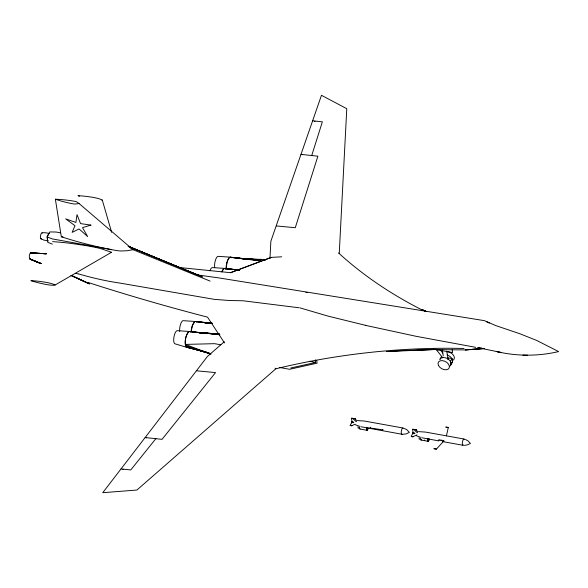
<?xml version="1.0" encoding="UTF-8"?>
<svg xmlns="http://www.w3.org/2000/svg" width="588" height="588" viewBox="0 0 588 588"><rect width="100%" height="100%" fill="white"/><g stroke="black" fill="none" stroke-linecap="round" stroke-linejoin="round"><path stroke-width="0.88" d="M382.876 429.799A2.742 0.441 89.5 0 1 382.839 429.879L370.131 427.998L370.168 427.491A4.145 0.669 89.5 0 1 370.205 427.204M352.337 421.868L352.116 421.295L351.925 422.765M269.98 258.301L270.87 241.212L321.474 95.3L346.78 108.699L339.239 253.56A493.619 330.934 -9 0 0 422.897 310.368M226.108 269.084L227.064 262.072L228.078 259.499L229.261 257.772L230.422 257.169L260.175 260.954M446.41 435.899L448.291 427.535A1.183 0.779 28.8 0 0 447.784 427.3A4.145 2.727 28.8 0 0 446.895 427.138A5.858 3.859 28.8 0 0 445.733 427.072A5.858 3.859 28.8 0 0 446.196 427.233M311.75 155.452L322.364 121.826L312.64 120.79M370.153 427.968L370.212 427.785A4.145 0.669 89.5 0 0 370.249 427.586M365.324 325.311L365.743 325.37L328.119 316.138L300.042 307.884M221.823 272.016L223.514 269.003L224.682 268.4L239.103 270.237M52.369 244.123L47.885 242.403L47.018 236.898L49.745 231.944L56.036 232.017L60.505 232.819M355.093 424.183L351.587 425.83A1.874 1.235 28.8 0 1 350.999 425.727A2.771 1.823 28.8 0 1 350.176 425.433L351.778 422.515A12.466 8.203 28.8 0 1 353.778 422.632M441.426 356.659L439.875 359.466A6.137 4.042 28.8 0 1 444.682 357.636A6.137 4.042 28.8 0 1 450.364 361.363L451.07 363.163L450.908 364.803A6.137 4.042 28.8 0 1 449.908 366.037M447.541 357.761L451.907 358.555L450.364 361.363L450.908 364.803L452.451 361.995L452.613 360.348L451.907 358.555A6.137 4.042 28.8 0 0 446.968 354.998M416.973 434.826L412.666 436.862A1.874 1.235 28.8 0 1 412.078 436.759A2.771 1.823 28.8 0 1 411.255 436.465L413.114 432.393M155.901 438.604L130.764 469.937L121.04 468.901M436.399 449.129A1.183 0.779 28.8 0 0 435.899 448.894A4.145 2.727 28.8 0 0 435.01 448.732A5.858 3.859 28.8 0 0 433.841 448.666A5.858 3.859 28.8 0 0 435.061 449.034A4.145 2.727 28.8 0 0 435.943 449.188A1.183 0.779 28.8 0 0 436.399 449.129L443.925 440.912A2.742 1.801 28.8 0 0 442.889 440.478A10.253 6.747 28.8 0 0 441.059 440.14A14.325 9.43 28.8 0 0 438.641 439.956A14.325 9.43 28.8 0 0 439.273 440.169M224.219 341.804L207.446 356.438L102.746 492.7L136.894 490.039L275.816 368.794A493.619 330.934 -9 0 1 464.05 348.478M30.583 259.065C28.694 258.742 29.018 253.744 30.716 252.766L46.143 253.803M355.468 418.994L356.607 421.015M351.859 425.763L351.543 425.536A1.874 1.235 28.8 0 0 350.948 425.425A2.771 1.823 28.8 0 0 350.176 425.433M416.723 429.953L416.422 430.041A1.874 1.235 28.8 0 1 415.834 429.938A2.771 1.823 28.8 0 1 415.01 429.637A2.771 1.823 28.8 0 1 415.782 429.637A1.874 1.235 28.8 0 1 416.377 429.747L417.686 432.048M412.93 436.796L412.622 436.568A1.874 1.235 28.8 0 0 412.026 436.458A2.771 1.823 28.8 0 0 411.255 436.465M55.074 285.026A14.634 9.636 28.8 0 0 50.37 283.276A57.661 37.948 28.8 0 0 42.005 281.733L40.748 281.542A80.49 52.971 28.8 0 0 30.907 280.667A80.49 52.971 28.8 0 0 41.042 283.401L42.314 283.666A57.661 37.948 28.8 0 0 50.664 285.143A14.634 9.636 28.8 0 0 55.074 285.033L111.522 252.289L100.136 248.437A173.754 114.359 28.8 0 0 79.784 244.704L76.719 244.226A240.904 158.547 28.8 0 0 52.677 241.653L52.575 241.639M231.429 272.384L271.288 257.39L281.748 256.802M230.378 272.707L270.987 257.522M356.269 421.721L352.815 418.612A1.874 1.257 -9 0 1 352.175 418.509A2.771 1.852 -9 0 1 351.455 418.23L351.969 421.471A12.466 8.357 -9 0 0 353.315 421.919M417.34 432.753L413.849 429.644A1.874 1.257 -9 0 1 413.254 429.541A2.771 1.852 -9 0 1 412.533 429.262L413.041 432.503A12.466 8.357 -9 0 1 413.673 432.518M90.912 225.101L80.556 223.602L77.013 214.627L75.896 222.448L65.65 218.868L74.999 225.719L72.133 232.378L79.064 228.96L87.641 236.545L82.518 227.637L90.905 225.094M129.176 246.909L133.028 249.709L79.035 203.499L75.573 204.036A8.129 5.454 -9 0 1 73.309 203.874A105.972 71.045 -9 0 1 55.375 199.222L61.321 236.758A359.136 240.779 -9 0 0 111.191 249.562L115.895 250.429A27.232 18.257 -9 0 0 121.319 250.98L127.067 250.738L133.028 249.709L210.1 281.093M212.172 323.26L195.76 321.518L194.621 321.805L192.349 325.627L191.166 331.676A8.056 2.764 -79.8 0 1 193.239 323.584A8.056 2.764 -79.8 0 1 196.392 322.004M199.442 332.712L219.228 334.271L190.152 331.691L219.912 334.704L189.814 331.514L188.682 331.794C185.441 335.711 184.507 341.54 185.823 346.391L186.719 347.317L204.543 351.573M290.751 367.985L315.668 362.451L315.344 359.871M413.07 433.782L412.857 433.547A12.466 8.203 28.8 0 1 413.702 433.562M110.287 252.414L111.522 252.289M483.836 348.537L465.299 349.889L484.233 348.515M484.563 348.486L465.174 349.926L433.893 349.559L402.574 350.529M386.478 351.602L402.192 350.558M386.691 351.58L433.731 349.537L418.068 349.889M42.079 232.833L45.129 232.694L49.473 233.473M464.38 445.351L467.379 444.895L470.422 443.403L468.085 440.926L465.424 439.456M357.386 420.582L364.45 421.045L402.993 428.005M418.465 431.614L425.528 432.077L464.072 439.038M481.925 348.118L477.757 347.648L499.014 352.021L496.279 351.492C516.712 356.343 538.152 356.387 558.6 351.587L536.829 340.503L520.152 333.859L495.927 325.642L484.321 320.636L218.898 277.918L196.208 274.75M249.246 259.389L261.013 259.308L265.497 260.124M205.859 333.602L207.696 333.602M212.283 333.609L218.714 333.624M527.612 355.196L522.82 355.115M235.266 270.135L237.089 270.171M402.596 434.304L406.301 433.863L409.344 432.371L407.006 429.894L404.346 428.424M206.167 333.367L218.707 333.675M206.123 333.425L218.64 333.793L198.817 332.815L219.405 334.006L193.165 332.183L196.745 332.499M241.712 258.669L260.918 259.506M235.06 269.863L238.713 270.024L225.366 268.672L238.787 269.863M204.756 322.819L211.055 323.121M241.675 258.749L247.136 259.036M249.871 259.176L260.8 259.742L235.854 258.073M235.928 269.988L238.662 270.127M204.72 322.878L209.203 323.128M46.379 253.825L30.716 252.766M46.209 253.84L30.841 252.833L31.061 253.134M230.422 257.169L218.163 256.346A6.688 2.293 -79.8 0 0 215.37 260.411A6.688 2.293 -79.8 0 0 214.73 267.599M229.217 269.245L239.022 269.899M195.76 321.518L183.449 320.688A6.688 2.293 -79.8 0 0 180.619 324.098A6.688 2.293 -79.8 0 0 179.7 331.389M211.768 323.062L200.008 322.253L202.684 322.503M189.814 331.514L177.51 330.684A6.688 2.293 -79.8 0 0 174.019 336.549A6.688 2.293 -79.8 0 0 174.937 343.796L186.719 347.317M235.972 258.132L239.625 258.419M242.359 258.632L246.931 258.992M248.753 259.132L260.631 260.065L231.106 257.441L234.663 257.809M229.313 269.297L232.966 269.576M235.707 269.796L239.36 270.083M204.484 322.643L210.776 323.143M196.671 370.815L215.546 372.586L162.038 439.346L145.14 437.531L146.419 437.862M211.533 323.062L196.091 321.695L212.327 323.341M181.119 267.687L230.577 272.7M236.435 257.992L260.425 260.469L230.783 257.235M225.035 268.473L239.412 270.039M299.182 307.789L242.984 300.769L229.394 300.512L214.23 299.343L119.959 283.085C106.105 281.079 92.456 277.948 79.035 274.037M75.551 273.471L76.344 273.589M305.863 292.339L307.546 292.589M475.729 347.332L416.15 336.314L365.729 325.407M433.099 349.088L452.62 352.521L452.194 349.838M111.191 249.555L52.244 238.904L47.018 236.898M48.157 240.867L43.821 240.088L41.006 238.882M220.853 344.803L214.583 343.671L185.301 344.414L211.004 354.086M279.741 367.5L289.59 369.286L317.079 363.178L316.748 360.532M401.891 434.238L361.039 426.77M438.766 440.904L422.118 437.803M442.352 441.551L462.969 445.27M359.952 429.005L367.037 430.284M421.023 440.037L428.115 441.316M76.719 273.611L78.682 273.993M498.514 351.925L501.255 352.455M309.494 361.245L315.668 362.451M202.14 350.948L186.389 347.14L208.086 352.741M302.261 154.71L300.983 154.379L317.887 156.195L295.279 227.718L276.411 225.939M207.998 352.653L186.087 346.832L209.585 353.403L185.602 345.84L210.291 353.902M314.411 121.253L315.021 121.422M122.811 469.364L123.421 469.533M209.526 353.3L185.823 346.391L209.394 353.52M89.317 283.857L71.486 275.581M30.15 259.19L41.131 263.571M41.042 263.52L30.017 259.11L40.895 263.571M418.737 436.715L416.554 435.781M357.658 425.683L355.475 424.749M202.772 277.007L128.111 246.321L201.802 276.676M128.698 246.468L201.059 276.353M40.822 263.475L29.9 258.963L40.69 263.468M128.404 246.321L199.979 276.066M488.716 322.687L489.245 322.922L486.511 321.687M71.045 275.353L88.781 283.445M71.126 275.427L89.457 283.864L71.538 275.588M426.035 311.5L421.927 309.56L425.977 311.471M422.118 309.619L425.359 311.162M338.482 252.965L339.239 253.56M275.059 368.191L275.816 368.794M355.644 418.921L355.299 418.715A1.874 1.235 28.8 0 0 354.704 418.605A2.771 1.823 28.8 0 0 353.932 418.612A2.771 1.823 28.8 0 0 354.755 418.906M79.035 203.499L76.741 201.919A8.129 5.454 -9 0 0 74.72 201.309A105.972 71.045 -9 0 0 55.375 199.229M440.559 350.213L442.815 353.087M435.98 349.191L442.742 357.813M414.246 429.571L414.033 429.394A1.874 1.257 -9 0 0 413.401 429.269A2.771 1.852 -9 0 0 412.533 429.262M353.168 418.538L352.918 418.347A1.874 1.257 -9 0 0 352.33 418.237A2.771 1.852 -9 0 0 351.455 418.23M224.491 342.907L207.535 317.145A1916.637 1284.964 -9 0 1 88.266 282.534M78.138 195.738A80.49 52.971 28.8 0 1 87.987 196.62L89.244 196.804A57.661 37.948 28.8 0 1 97.601 198.34A14.634 9.636 28.8 0 1 102.305 200.096L111.639 232.341M451.907 358.555L452.451 361.995A6.137 4.042 28.8 0 1 451.452 363.23M446.792 351.109L448.005 358.798M442.286 349.816L443.234 355.799M61.321 236.758A359.136 240.779 -9 0 1 62.982 236.854M352.374 422.721A12.466 8.203 28.8 0 1 351.778 422.515M352.624 421.633A12.466 8.203 28.8 0 1 352.33 421.522A12.466 8.203 28.8 0 1 352.609 421.522A12.466 8.357 -9 0 0 351.969 421.471M402.185 434.179A3.168 1.088 -79.8 0 1 401.45 430.556A3.168 1.088 -79.8 0 1 403.456 428.505M368.059 428.431A1.992 0.684 -79.8 0 1 367.794 429.394M367.618 429.784A1.992 0.684 -79.8 0 1 366.743 429.975A1.992 0.684 -79.8 0 1 366.824 427.719M360.135 428.968A1.992 0.684 -79.8 0 1 359.547 428.16A1.992 0.684 -79.8 0 1 359.885 425.977M358.783 427.858A1.521 0.522 -79.8 0 1 358.055 427.748A1.521 0.522 -79.8 0 1 358.43 425.624M367.992 427.616A1.595 0.544 -79.8 0 1 367.257 429.865M366.978 429.821A1.595 0.544 -79.8 0 1 366.875 429.644M366.787 428.652A1.595 0.544 -79.8 0 1 366.846 428.24M382.839 429.879A2.742 0.441 89.5 0 1 382.847 429.608M414.562 433.635A12.466 8.203 28.8 0 1 414.849 433.665M413.452 433.753A12.466 8.203 28.8 0 1 412.857 433.547M414.952 433.099A12.466 8.357 -9 0 1 413.048 432.503M463.579 444.94A3.168 1.088 -79.8 0 1 462.447 441.992A3.168 1.088 -79.8 0 1 464.535 439.537M429.203 438.949A1.992 0.684 -79.8 0 1 429.137 439.464M429.02 439.964A1.992 0.684 -79.8 0 1 427.88 441.132A1.992 0.684 -79.8 0 1 428.049 438.288M421.603 439.537A1.992 0.684 -79.8 0 1 420.685 439.567A1.992 0.684 -79.8 0 1 420.964 437.009M419.861 438.891A1.521 0.522 -79.8 0 1 419.134 438.78A1.521 0.522 -79.8 0 1 419.509 436.656M429.056 439.03A1.595 0.544 -79.8 0 1 428.571 440.655A1.595 0.544 -79.8 0 1 427.946 440.677M427.88 440.412A1.595 0.544 -79.8 0 1 427.851 440.074M427.866 439.684A1.595 0.544 -79.8 0 1 427.924 439.28M424.786 440.258A1.595 0.544 -79.8 0 1 424.404 440.037M441.14 440.662A14.325 9.43 28.8 0 1 440.86 440.603M443.925 440.912A2.742 1.801 28.8 0 1 443.095 440.993M448.291 427.535A1.183 0.779 28.8 0 1 447.828 427.594A4.145 2.727 28.8 0 1 447.167 427.491M446.461 351.661A6.137 4.042 28.8 0 1 453.179 354.902A6.137 4.042 28.8 0 1 453.135 360.172M447.835 358.268A2.131 1.426 -9 0 1 447.865 359.364M187.462 347.258A8.056 2.764 -79.8 0 1 185.617 338.585A8.056 2.764 -79.8 0 1 190.453 332M226.093 268.15A8.056 2.764 -79.8 0 1 228.078 259.499A8.056 2.764 -79.8 0 1 231.4 257.779M221.97 271.509A8.056 2.764 -79.8 0 1 225.66 269.01L224.682 268.4L212.422 267.577A6.688 2.293 -79.8 0 0 209.887 270.877M79.586 196.194A80.49 52.971 28.8 0 1 78.138 195.738M102.312 200.111A14.634 9.636 28.8 0 1 101.805 200.192M47.856 240.69A3.756 1.286 -79.8 0 1 47.385 238.853M47.753 236.023A3.756 1.286 -79.8 0 1 49.12 233.546M41.601 238.559A3.072 1.051 -79.8 0 1 40.44 236.097A3.072 1.051 -79.8 0 1 42.329 232.98M438.413 365.368A6.137 4.042 28.8 0 0 448.225 369.102A6.137 4.042 28.8 0 0 444.491 361.113A6.137 4.042 28.8 0 0 438.413 365.368"/></g></svg>
